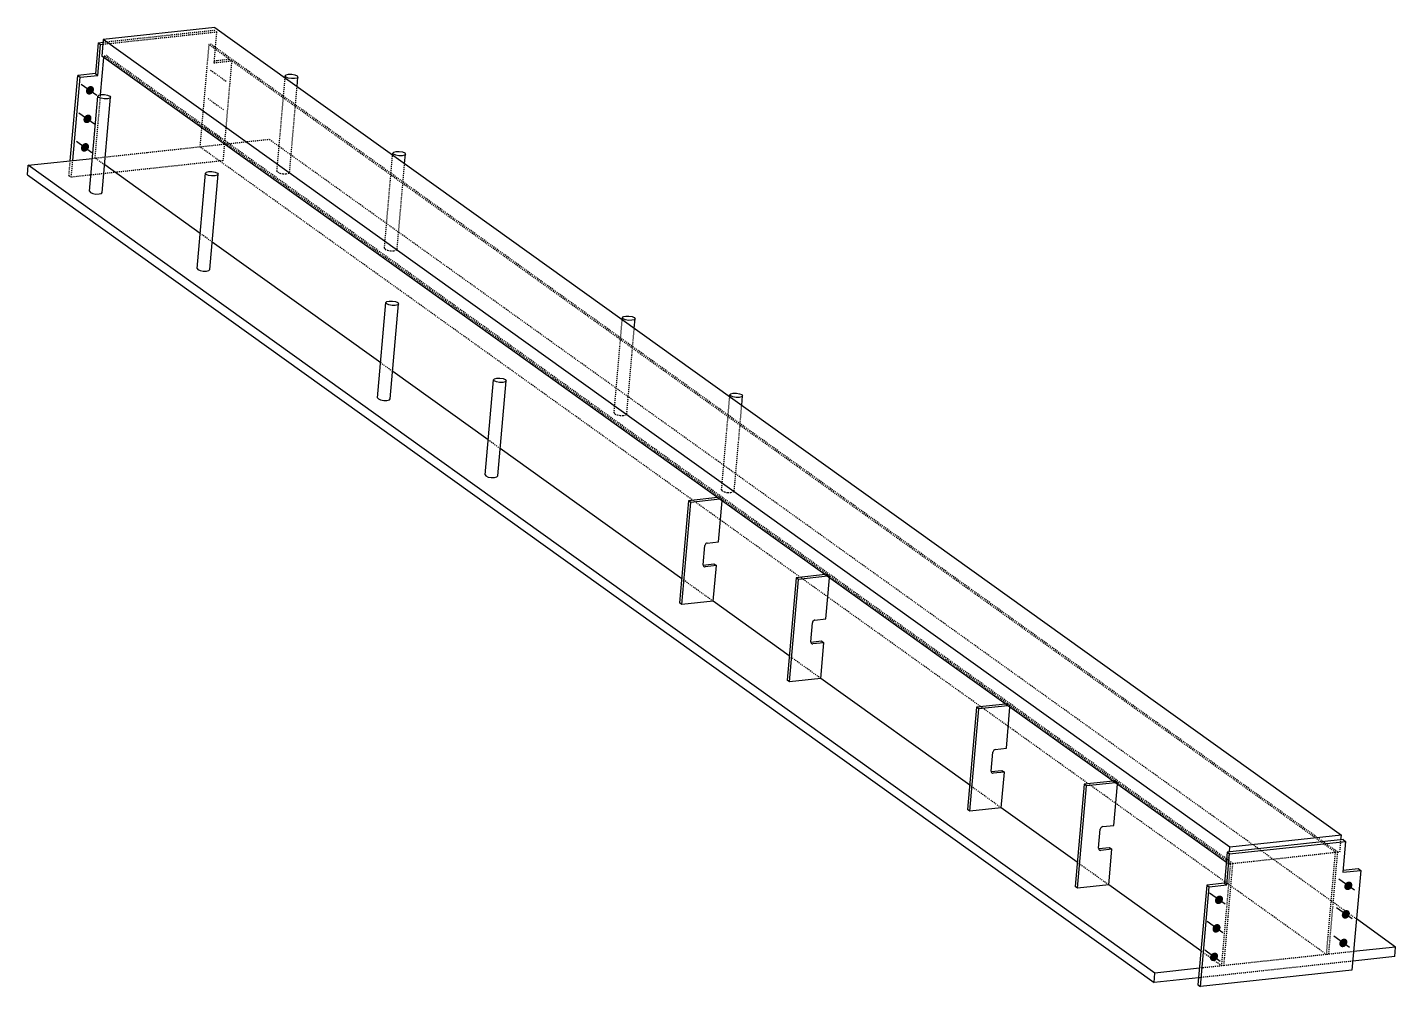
# Model space of a CAD drawing. Header units: millimetres. Extents: x 29 to 47362, y 10 to 1917.
# Drawn here: x 29 to 2722, y 29 to 1917 of the extents above; entities that cross this region are included whole.
import ezdxf

# ---------------------------------------------------------------- set-up
doc = ezdxf.new("R2010")
doc.units = ezdxf.units.MM
doc.linetypes.add('DXK_LINE_DOT2', pattern=[3.9198, 1.9599, -1.9599])
doc.layers.add('STÅL', color=7, linetype='Continuous')

msp = doc.modelspace()

# ---------------------------------------------------------------- hatches: boundary and pattern name
at = {"layer": 'STÅL', "linetype": 'Continuous'}
for points in [[(146.1, 1797.3), (147.3, 1798.7), (148.7, 1799.9), (150.3, 1800.8), (151.9, 1801.3), (153.6, 1801.5), (155.2, 1801.3), (156.6, 1800.7), (157.9, 1799.8), (158.8, 1798.7), (159.5, 1797.2), (159.9, 1795.6), (159.9, 1793.9), (159.6, 1792.1), (158.9, 1790.4), (158, 1788.7), (156.7, 1787.3), (155.3, 1786.1), (153.7, 1785.3), (152.1, 1784.7), (150.4, 1784.5), (148.9, 1784.7), (147.4, 1785.3), (146.2, 1786.2), (145.2, 1787.4), (144.5, 1788.8), (144.1, 1790.4), (144.1, 1792.2), (144.4, 1793.9), (145.1, 1795.7)], [(141.1, 1741.1), (142.4, 1742.5), (143.8, 1743.7), (145.4, 1744.6), (147, 1745.1), (148.7, 1745.3), (150.2, 1745.1), (151.7, 1744.6), (152.9, 1743.7), (153.9, 1742.5), (154.6, 1741), (155, 1739.4), (155, 1737.7), (154.7, 1735.9), (154, 1734.2), (153.1, 1732.6), (151.8, 1731.2), (150.4, 1730), (148.8, 1729.1), (147.2, 1728.6), (145.5, 1728.4), (144, 1728.6), (142.5, 1729.1), (141.3, 1730), (140.3, 1731.2), (139.6, 1732.6), (139.2, 1734.3), (139.2, 1736), (139.5, 1737.8), (140.2, 1739.5)], [(136.2, 1684.9), (137.5, 1686.4), (138.9, 1687.6), (140.5, 1688.4), (142.1, 1689), (143.8, 1689.1), (145.3, 1689), (146.8, 1688.4), (148, 1687.5), (149, 1686.3), (149.7, 1684.9), (150.1, 1683.3), (150.1, 1681.5), (149.8, 1679.8), (149.1, 1678), (148.1, 1676.4), (146.9, 1675), (145.5, 1673.8), (143.9, 1672.9), (142.3, 1672.4), (140.6, 1672.2), (139, 1672.4), (137.6, 1673), (136.3, 1673.9), (135.4, 1675), (134.7, 1676.5), (134.3, 1678.1), (134.3, 1679.8), (134.6, 1681.6), (135.3, 1683.3)], [(2622.7, 231.5), (2623.9, 232.9), (2625.3, 234.1), (2626.9, 234.9), (2628.5, 235.5), (2630.2, 235.7), (2631.8, 235.5), (2633.2, 234.9), (2634.5, 234), (2635.4, 232.8), (2636.1, 231.4), (2636.5, 229.8), (2636.5, 228), (2636.2, 226.3), (2635.5, 224.5), (2634.6, 222.9), (2633.4, 221.5), (2631.9, 220.3), (2630.4, 219.4), (2628.7, 218.9), (2627.1, 218.7), (2625.5, 218.9), (2624, 219.5), (2622.8, 220.4), (2621.8, 221.6), (2621.1, 223), (2620.7, 224.6), (2620.7, 226.3), (2621, 228.1), (2621.7, 229.8)], [(2368.1, 203.9), (2369.4, 205.4), (2370.8, 206.5), (2372.4, 207.4), (2374, 208), (2375.7, 208.1), (2377.2, 207.9), (2378.7, 207.4), (2379.9, 206.5), (2380.9, 205.3), (2381.6, 203.9), (2382, 202.3), (2382, 200.5), (2381.7, 198.7), (2381, 197), (2380.1, 195.4), (2378.8, 194), (2377.4, 192.8), (2375.8, 191.9), (2374.2, 191.4), (2372.5, 191.2), (2371, 191.4), (2369.5, 192), (2368.3, 192.8), (2367.3, 194), (2366.6, 195.5), (2366.2, 197.1), (2366.2, 198.8), (2366.5, 200.6), (2367.2, 202.3)], [(2617.8, 175.3), (2619, 176.7), (2620.4, 177.9), (2622, 178.8), (2623.6, 179.3), (2625.3, 179.5), (2626.9, 179.3), (2628.3, 178.7), (2629.5, 177.8), (2630.5, 176.7), (2631.2, 175.2), (2631.6, 173.6), (2631.6, 171.9), (2631.3, 170.1), (2630.6, 168.4), (2629.7, 166.8), (2628.4, 165.3), (2627, 164.1), (2625.4, 163.3), (2623.8, 162.7), (2622.1, 162.6), (2620.6, 162.7), (2619.1, 163.3), (2617.9, 164.2), (2616.9, 165.4), (2616.2, 166.8), (2615.8, 168.4), (2615.8, 170.2), (2616.1, 171.9), (2616.8, 173.7)], [(2363.2, 147.8), (2364.5, 149.2), (2365.9, 150.4), (2367.5, 151.3), (2369.1, 151.8), (2370.8, 152), (2372.3, 151.8), (2373.8, 151.2), (2375, 150.3), (2376, 149.1), (2376.7, 147.7), (2377.1, 146.1), (2377.1, 144.4), (2376.8, 142.6), (2376.1, 140.9), (2375.1, 139.2), (2373.9, 137.8), (2372.5, 136.6), (2370.9, 135.8), (2369.3, 135.2), (2367.6, 135), (2366, 135.2), (2364.6, 135.8), (2363.3, 136.7), (2362.4, 137.9), (2361.7, 139.3), (2361.3, 140.9), (2361.3, 142.7), (2361.6, 144.4), (2362.3, 146.2)], [(2612.8, 119.1), (2614.1, 120.5), (2615.5, 121.7), (2617.1, 122.6), (2618.7, 123.1), (2620.4, 123.3), (2621.9, 123.1), (2623.4, 122.6), (2624.6, 121.7), (2625.6, 120.5), (2626.3, 119.1), (2626.7, 117.4), (2626.7, 115.7), (2626.4, 113.9), (2625.7, 112.2), (2624.7, 110.6), (2623.5, 109.2), (2622.1, 108), (2620.5, 107.1), (2618.9, 106.6), (2617.2, 106.4), (2615.6, 106.6), (2614.2, 107.1), (2613, 108), (2612, 109.2), (2611.3, 110.7), (2610.9, 112.3), (2610.9, 114), (2611.2, 115.8), (2611.9, 117.5)], [(2358.3, 91.6), (2359.5, 93), (2361, 94.2), (2362.5, 95.1), (2364.2, 95.6), (2365.8, 95.8), (2367.4, 95.6), (2368.9, 95.1), (2370.1, 94.2), (2371.1, 93), (2371.8, 91.5), (2372.2, 89.9), (2372.2, 88.2), (2371.8, 86.4), (2371.2, 84.7), (2370.2, 83.1), (2369, 81.6), (2367.6, 80.5), (2366, 79.6), (2364.4, 79), (2362.7, 78.9), (2361.1, 79.1), (2359.7, 79.6), (2358.4, 80.5), (2357.4, 81.7), (2356.8, 83.1), (2356.4, 84.8), (2356.4, 86.5), (2356.7, 88.3), (2357.4, 90)]]:
    msp.add_hatch(color=96, dxfattribs=at).paths.add_polyline_path(points)

# ---------------------------------------------------------------- linework, layer by layer
at = {"layer": 'STÅL', "color": 2, "linetype": 'Continuous'}
for p, q in [((397.6, 1916.9), (178.2, 1893.2)), ((397.6, 1916.9), (2614.9, 327)), ((168.2, 1886.8), (162.9, 1825.9)), ((168.2, 1886.8), (177.7, 1887.8)), ((168.2, 1886.8), (173, 1883.4)), ((178.2, 1893.2), (175.3, 1860.4)), ((2395.5, 303.2), (178.2, 1893.2)), ((167.6, 1822.5), (173, 1883.4)), ((173, 1883.4), (177.4, 1883.8)), ((2388.6, 273.4), (175.3, 1860.4)), ((173, 1784.3), (179.4, 1857.5)), ((113.1, 1654.4), (127.8, 1822.1)), ((118.2, 1654.9), (132.5, 1818.7)), ((162.9, 1825.9), (127.8, 1822.1)), ((127.8, 1822.1), (132.5, 1818.7)), ((132.5, 1818.7), (167.6, 1822.5)), ((162.9, 1825.9), (167.6, 1822.5)), ((536.1, 1817.6), (536.4, 1821.3)), ((536.4, 1821.3), (538.2, 1823.3)), ((537.9, 1819.1), (536.4, 1821.3)), ((542.4, 1817.1), (537.9, 1819.1)), ((538.2, 1823.3), (542.9, 1824.5)), ((548.5, 1816), (542.4, 1817.1)), ((542.9, 1824.5), (549.1, 1824.5)), ((554.8, 1816), (548.5, 1816)), ((549.1, 1824.5), (555.3, 1823.4)), ((559.5, 1817.2), (554.8, 1816)), ((555.3, 1823.4), (559.8, 1821.5)), ((561.3, 1819.2), (559.5, 1817.2)), ((559.7, 1800.7), (561.3, 1819.2)), ((559.8, 1821.5), (561.3, 1819.2)), ((151.4, 1594.3), (167.8, 1781.5)), ((167.8, 1781.5), (169.6, 1783.5)), ((169.3, 1779.2), (167.8, 1781.5)), ((173.8, 1777.3), (169.3, 1779.2)), ((169.6, 1783.5), (174.3, 1784.7)), ((174.3, 1784.7), (180.5, 1784.7)), ((176.3, 1592.1), (192.7, 1779.4)), ((180.5, 1784.7), (186.7, 1783.6)), ((190.9, 1777.4), (186.2, 1776.2)), ((186.7, 1783.6), (191.2, 1781.6)), ((192.7, 1779.4), (190.9, 1777.4)), ((191.2, 1781.6), (192.7, 1779.4)), ((179.9, 1776.2), (173.8, 1777.3)), ((186.2, 1776.2), (179.9, 1776.2)), ((747.6, 1665.9), (748, 1669.6)), ((748, 1669.6), (749.8, 1671.6)), ((749.5, 1667.3), (748, 1669.6)), ((749.8, 1671.6), (754.4, 1672.8)), ((754.4, 1672.8), (760.7, 1672.8)), ((760.7, 1672.8), (766.9, 1671.7)), ((766.9, 1671.7), (771.4, 1669.8)), ((771.4, 1669.8), (772.9, 1667.5)), ((28.8, 1626.7), (30.4, 1645.4)), ((30.4, 1645.4), (157.1, 1659.1)), ((2247.8, 55.5), (30.4, 1645.4)), ((369, 1511.3), (181, 1646.1)), ((753.9, 1665.4), (749.5, 1667.3)), ((760.1, 1664.3), (753.9, 1665.4)), ((766.4, 1664.3), (760.1, 1664.3)), ((771.1, 1665.5), (766.4, 1664.3)), ((772.9, 1667.5), (771.1, 1665.5)), ((771.3, 1649), (772.9, 1667.5)), ((28.8, 1626.7), (2246.2, 36.7)), ((363, 1442.6), (379.4, 1629.8)), ((379.4, 1629.8), (381.2, 1631.8)), ((380.9, 1627.5), (379.4, 1629.8)), ((385.3, 1625.5), (380.9, 1627.5)), ((381.2, 1631.8), (385.8, 1632.9)), ((391.5, 1624.4), (385.3, 1625.5)), ((385.8, 1632.9), (392.1, 1633)), ((387.9, 1440.4), (404.3, 1627.7)), ((397.8, 1624.5), (391.5, 1624.4)), ((392.1, 1633), (398.3, 1631.9)), ((402.5, 1625.7), (397.8, 1624.5)), ((398.3, 1631.9), (402.7, 1629.9)), ((404.3, 1627.7), (402.5, 1625.7)), ((402.7, 1629.9), (404.3, 1627.7)), ((151.4, 1594.3), (152.9, 1592)), ((152.9, 1592), (157.4, 1590)), ((157.4, 1590), (163.6, 1588.9)), ((163.6, 1588.9), (169.8, 1589)), ((169.8, 1589), (174.5, 1590.2)), ((174.5, 1590.2), (176.3, 1592.1)), ((724.2, 1256.6), (392.6, 1494.4)), ((363, 1442.6), (364.5, 1440.3)), ((364.5, 1440.3), (369, 1438.3)), ((369, 1438.3), (375.1, 1437.2)), ((375.1, 1437.2), (381.4, 1437.3)), ((381.4, 1437.3), (386.1, 1438.4)), ((386.1, 1438.4), (387.9, 1440.4)), ((718.1, 1187.9), (734.5, 1375.1)), ((734.5, 1375.1), (736.3, 1377.1)), ((736, 1372.8), (734.5, 1375.1)), ((736.3, 1377.1), (741, 1378.3)), ((741, 1378.3), (747.3, 1378.3)), ((747.3, 1378.3), (753.5, 1377.2)), ((753.5, 1377.2), (757.9, 1375.3)), ((757.9, 1375.3), (759.4, 1373)), ((740.5, 1370.9), (736, 1372.8)), ((746.7, 1369.8), (740.5, 1370.9)), ((743, 1185.8), (759.4, 1373)), ((752.9, 1369.8), (746.7, 1369.8)), ((757.6, 1371), (752.9, 1369.8)), ((759.4, 1373), (757.6, 1371)), ((1199.9, 1345.5), (1201.8, 1347.5)), ((1201.8, 1347.5), (1206.4, 1348.7)), ((1206.4, 1348.7), (1212.7, 1348.7)), ((1212.7, 1348.7), (1218.9, 1347.6)), ((1218.9, 1347.6), (1223.3, 1345.7)), ((1199.6, 1341.8), (1199.9, 1345.5)), ((1201.5, 1343.3), (1199.9, 1345.5)), ((1205.9, 1341.3), (1201.5, 1343.3)), ((1212.1, 1340.2), (1205.9, 1341.3)), ((1218.4, 1340.3), (1212.1, 1340.2)), ((1223, 1341.4), (1218.4, 1340.3)), ((1224.8, 1343.4), (1223, 1341.4)), ((1223.2, 1324.9), (1224.8, 1343.4)), ((1223.3, 1345.7), (1224.8, 1343.4)), ((935.7, 1104.9), (747.8, 1239.7)), ((929.7, 1036.2), (946.1, 1223.4)), ((946.1, 1223.4), (947.9, 1225.4)), ((947.6, 1221.1), (946.1, 1223.4)), ((952.1, 1219.2), (947.6, 1221.1)), ((947.9, 1225.4), (952.6, 1226.6)), ((958.3, 1218.1), (952.1, 1219.2)), ((952.6, 1226.6), (958.8, 1226.6)), ((954.6, 1034), (971, 1221.3)), ((964.5, 1218.1), (958.3, 1218.1)), ((958.8, 1226.6), (965, 1225.5)), ((969.2, 1219.3), (964.5, 1218.1)), ((965, 1225.5), (969.5, 1223.5)), ((971, 1221.3), (969.2, 1219.3)), ((969.5, 1223.5), (971, 1221.3)), ((718.1, 1187.9), (719.7, 1185.6)), ((719.7, 1185.6), (724.1, 1183.7)), ((741.2, 1183.8), (743, 1185.8)), ((1411.2, 1190.1), (1411.5, 1193.8)), ((1411.5, 1193.8), (1413.3, 1195.8)), ((1413, 1191.5), (1411.5, 1193.8)), ((1417.5, 1189.6), (1413, 1191.5)), ((1413.3, 1195.8), (1418, 1197)), ((1423.7, 1188.5), (1417.5, 1189.6)), ((1418, 1197), (1424.3, 1197)), ((1429.9, 1188.5), (1423.7, 1188.5)), ((1424.3, 1197), (1430.5, 1195.9)), ((1434.6, 1189.7), (1429.9, 1188.5)), ((1430.5, 1195.9), (1434.9, 1194)), ((1436.4, 1191.7), (1434.6, 1189.7)), ((1434.8, 1173.2), (1436.4, 1191.7)), ((1434.9, 1194), (1436.4, 1191.7)), ((724.1, 1183.7), (730.3, 1182.6)), ((730.3, 1182.6), (736.6, 1182.6)), ((736.6, 1182.6), (741.2, 1183.8)), ((1316.7, 831.7), (959.3, 1088)), ((929.7, 1036.2), (931.2, 1033.9)), ((931.2, 1033.9), (935.7, 1031.9)), ((935.7, 1031.9), (941.9, 1030.8)), ((941.9, 1030.8), (948.1, 1030.9)), ((948.1, 1030.9), (952.8, 1032.1)), ((952.8, 1032.1), (954.6, 1034)), ((1330.1, 985.3), (1312.5, 784)), ((1317.2, 780.7), (1334.9, 981.9)), ((1387.2, 991.5), (1330.1, 985.3)), ((1334.9, 981.9), (1330.1, 985.3)), ((1391.9, 988.1), (1334.9, 981.9)), ((1388.9, 904.3), (1396, 985.2)), ((1358.9, 859.3), (1362.2, 896.8)), ((1362.5, 898.2), (1362.2, 896.8)), ((1363.3, 899.6), (1362.5, 898.2)), ((1364.3, 900.8), (1363.3, 899.6)), ((1365.6, 901.6), (1364.3, 900.8)), ((1367, 901.9), (1365.6, 901.6)), ((1367, 901.9), (1388.9, 904.3)), ((1358.9, 858.6), (1380.1, 860.9)), ((1358.9, 859.3), (1359, 857.9)), ((1359, 857.9), (1359.5, 856.7)), ((1359.5, 856.7), (1360.4, 855.7)), ((1360.4, 855.7), (1361.5, 855.2)), ((1361.5, 855.2), (1362.9, 855.1)), ((1384.8, 857.5), (1362.9, 855.1)), ((1378.7, 787.3), (1384.8, 857.5)), ((1380.1, 860.9), (1384.8, 857.5)), ((1598.8, 839.8), (1541.7, 833.6)), ((1603.5, 836.4), (1546.4, 830.2)), ((1541.7, 833.6), (1524.1, 632.3)), ((1528.8, 628.9), (1546.4, 830.2)), ((1546.4, 830.2), (1541.7, 833.6)), ((1600.5, 752.6), (1607.6, 833.4)), ((1317.2, 780.7), (1312.5, 784)), ((1378.7, 787.3), (1317.2, 780.7)), ((1528.3, 680), (1378.7, 787.3)), ((1570.5, 707.6), (1573.8, 745.1)), ((1574.1, 746.5), (1573.8, 745.1)), ((1574.8, 747.9), (1574.1, 746.5)), ((1575.9, 749), (1574.8, 747.9)), ((1577.2, 749.8), (1575.9, 749)), ((1578.6, 750.2), (1577.2, 749.8)), ((1578.6, 750.2), (1600.5, 752.6)), ((1570.5, 706.9), (1591.7, 709.2)), ((1570.5, 707.6), (1570.6, 706.2)), ((1570.6, 706.2), (1571.1, 705)), ((1571.1, 705), (1572, 704)), ((1572, 704), (1573.1, 703.5)), ((1573.1, 703.5), (1574.5, 703.4)), ((1596.4, 705.8), (1574.5, 703.4)), ((1590.3, 635.6), (1596.4, 705.8)), ((1591.7, 709.2), (1596.4, 705.8)), ((1528.8, 628.9), (1524.1, 632.3)), ((1590.3, 635.6), (1528.8, 628.9)), ((1883.4, 425.4), (1590.3, 635.6)), ((1896.9, 578.9), (1879.3, 377.7)), ((1884, 374.3), (1901.6, 575.5)), ((1953.9, 585.1), (1896.9, 578.9)), ((1901.6, 575.5), (1896.9, 578.9)), ((1958.6, 581.7), (1901.6, 575.5)), ((1955.7, 497.9), (1962.7, 578.8)), ((1925.6, 453), (1928.9, 490.4)), ((1929.3, 491.9), (1928.9, 490.4)), ((1930, 493.2), (1929.3, 491.9)), ((1931.1, 494.4), (1930, 493.2)), ((1932.3, 495.2), (1931.1, 494.4)), ((1933.7, 495.6), (1932.3, 495.2)), ((1933.7, 495.6), (1955.7, 497.9)), ((1925.6, 453), (1925.7, 451.5)), ((1925.7, 452.2), (1946.8, 454.5)), ((1925.7, 451.5), (1926.2, 450.3)), ((1926.2, 450.3), (1927.1, 449.4)), ((1927.1, 449.4), (1928.3, 448.8)), ((1928.3, 448.8), (1929.6, 448.7)), ((1951.6, 451.1), (1929.6, 448.7)), ((1945.4, 380.9), (1951.6, 451.1)), ((1946.8, 454.5), (1951.6, 451.1)), ((2165.5, 433.4), (2108.5, 427.2)), ((2108.5, 427.2), (2090.8, 225.9)), ((2095.6, 222.6), (2113.2, 423.8)), ((2113.2, 423.8), (2108.5, 427.2)), ((2170.2, 430), (2113.2, 423.8)), ((2167.2, 346.2), (2174.3, 427.1)), ((1884, 374.3), (1879.3, 377.7)), ((1945.4, 380.9), (1884, 374.3)), ((2095, 273.6), (1945.4, 380.9)), ((2137.2, 301.2), (2140.5, 338.7)), ((2140.8, 340.2), (2140.5, 338.7)), ((2141.6, 341.5), (2140.8, 340.2)), ((2142.6, 342.7), (2141.6, 341.5)), ((2143.9, 343.5), (2142.6, 342.7)), ((2145.3, 343.8), (2143.9, 343.5)), ((2145.3, 343.8), (2167.2, 346.2)), ((2614.9, 327), (2395.5, 303.2)), ((2614.1, 317.6), (2614.9, 327)), ((2137.2, 301.2), (2137.3, 299.8)), ((2137.3, 300.5), (2158.4, 302.8)), ((2137.3, 299.8), (2137.8, 298.6)), ((2137.8, 298.6), (2138.7, 297.6)), ((2138.7, 297.6), (2139.9, 297.1)), ((2139.9, 297.1), (2141.2, 297)), ((2163.1, 299.4), (2141.2, 297)), ((2157, 229.2), (2163.1, 299.4)), ((2158.4, 302.8), (2163.1, 299.4)), ((2618.5, 318.1), (2390.3, 293.4)), ((2394.7, 293.9), (2395.5, 303.2)), ((2395, 290), (2623.2, 314.7)), ((2623.2, 314.7), (2617.9, 253.8)), ((2618.5, 318.1), (2623.2, 314.7)), ((2390.3, 293.4), (2385, 232.6)), ((2389.7, 229.2), (2395, 290)), ((2390.3, 293.4), (2395, 290)), ((2617.9, 253.8), (2653, 257.6)), ((2618.3, 257.8), (2648.3, 261)), ((2653, 257.6), (2635.8, 61.1)), ((2648.3, 261), (2653, 257.6)), ((2095.6, 222.6), (2090.8, 225.9)), ((2157, 229.2), (2095.6, 222.6)), ((2338.5, 99), (2157, 229.2)), ((2349.9, 228.8), (2332.7, 32.2)), ((2337.4, 28.8), (2354.6, 225.4)), ((2385, 232.6), (2349.9, 228.8)), ((2349.9, 228.8), (2354.6, 225.4)), ((2354.6, 225.4), (2389.7, 229.2)), ((2385, 232.6), (2389.7, 229.2)), ((2721.7, 106.7), (2644.6, 162)), ((2720.1, 88), (2637.4, 79)), ((2721.7, 106.7), (2639, 97.8)), ((2720.1, 88), (2721.7, 106.7)), ((2246.2, 36.7), (2247.8, 55.5)), ((2335.6, 65), (2247.8, 55.5)), ((2635.8, 61.1), (2337.4, 28.8)), ((2333.9, 46.2), (2246.2, 36.7)), ((2332.7, 32.2), (2337.4, 28.8))]:
    msp.add_line(p, q, dxfattribs=at)
at = {"layer": 'STÅL', "color": 7, "linetype": 'DXK_LINE_DOT2'}
for p, q in [((177.4, 1883.8), (401.1, 1908)), ((177.7, 1887.8), (396.4, 1911.4)), ((401.1, 1908), (395.8, 1847.2)), ((396.4, 1911.4), (401.1, 1908)), ((179.4, 1857.5), (179.7, 1860.9)), ((179.7, 1860.9), (184.1, 1861.4)), ((2397.1, 271), (179.7, 1860.9)), ((2401.4, 271.4), (184.1, 1861.4)), ((385.9, 1883.2), (368.3, 1681.9)), ((390.3, 1883.7), (385.9, 1883.2)), ((2603.3, 293.3), (385.9, 1883.2)), ((2607.7, 293.7), (390.3, 1883.7)), ((395.8, 1847.2), (430.9, 1851)), ((396.2, 1851.1), (426.2, 1854.4)), ((430.9, 1851), (413.7, 1654.4)), ((426.2, 1854.4), (430.9, 1851)), ((520, 1634.1), (536.1, 1817.6)), ((162.1, 1659.7), (173, 1784.3)), ((544.9, 1632), (559.7, 1800.7)), ((157.1, 1659.1), (504.4, 1696.7)), ((2644.6, 162), (504.4, 1696.7)), ((2585.7, 92), (368.3, 1681.9)), ((110.6, 1625.5), (113.1, 1654.4)), ((115.3, 1622.1), (118.2, 1654.9)), ((413.7, 1654.4), (115.3, 1622.1)), ((181, 1646.1), (162.1, 1659.7)), ((731.6, 1482.4), (747.6, 1665.9)), ((756.5, 1480.3), (771.3, 1649)), ((110.6, 1625.5), (115.3, 1622.1)), ((520, 1634.1), (521.5, 1631.8)), ((521.5, 1631.8), (526, 1629.9)), ((526, 1629.9), (532.2, 1628.8)), ((532.2, 1628.8), (538.4, 1628.8)), ((538.4, 1628.8), (543.1, 1630)), ((543.1, 1630), (544.9, 1632)), ((392.6, 1494.4), (369, 1511.3)), ((731.6, 1482.4), (733.1, 1480.1)), ((733.1, 1480.1), (737.6, 1478.2)), ((737.6, 1478.2), (743.8, 1477.1)), ((743.8, 1477.1), (750, 1477.1)), ((750, 1477.1), (754.7, 1478.3)), ((754.7, 1478.3), (756.5, 1480.3)), ((1183.6, 1158.3), (1199.6, 1341.8)), ((1208.5, 1156.2), (1223.2, 1324.9)), ((747.8, 1239.7), (724.2, 1256.6)), ((1395.1, 1006.6), (1411.2, 1190.1)), ((1183.6, 1158.3), (1185.1, 1156)), ((1420, 1004.5), (1434.8, 1173.2)), ((1185.1, 1156), (1189.5, 1154.1)), ((1189.5, 1154.1), (1195.7, 1153)), ((1195.7, 1153), (1202, 1153)), ((1202, 1153), (1206.7, 1154.2)), ((1206.7, 1154.2), (1208.5, 1156.2)), ((959.3, 1088), (935.7, 1104.9)), ((1395.1, 1006.6), (1396.7, 1004.3)), ((1396.7, 1004.3), (1401.1, 1002.4)), ((1401.1, 1002.4), (1407.3, 1001.3)), ((1407.3, 1001.3), (1413.6, 1001.3)), ((1413.6, 1001.3), (1418.2, 1002.5)), ((1418.2, 1002.5), (1420, 1004.5)), ((1391.6, 991.9), (1387.2, 991.5)), ((1391.6, 991.9), (1396.3, 988.6)), ((1396.3, 988.6), (1391.9, 988.1)), ((1396, 985.2), (1396.3, 988.6)), ((1603.1, 840.2), (1598.8, 839.8)), ((1603.1, 840.2), (1607.9, 836.8)), ((1607.9, 836.8), (1603.5, 836.4)), ((1607.6, 833.4), (1607.9, 836.8)), ((1378.7, 787.3), (1316.7, 831.7)), ((1590.3, 635.6), (1528.3, 680)), ((1958.3, 585.6), (1953.9, 585.1)), ((1958.3, 585.6), (1963, 582.2)), ((1963, 582.2), (1958.6, 581.7)), ((1962.7, 578.8), (1963, 582.2)), ((2169.9, 433.8), (2165.5, 433.4)), ((2169.9, 433.8), (2174.6, 430.5)), ((1945.4, 380.9), (1883.4, 425.4)), ((2174.6, 430.5), (2170.2, 430)), ((2174.3, 427.1), (2174.6, 430.5)), ((2612.1, 294.2), (2614.1, 317.6)), ((2157, 229.2), (2095, 273.6)), ((2379.4, 69.7), (2397.1, 271)), ((2383.8, 70.2), (2401.4, 271.4)), ((2392.7, 270.5), (2388.6, 273.4)), ((2392.7, 270.5), (2394.7, 293.9)), ((2392.7, 270.5), (2397.1, 271)), ((2401.4, 271.4), (2397.1, 271)), ((2401.4, 271.4), (2603.3, 293.3)), ((2585.7, 92), (2603.3, 293.3)), ((2590.1, 92.5), (2607.7, 293.7)), ((2607.7, 293.7), (2603.3, 293.3)), ((2607.7, 293.7), (2612.1, 294.2)), ((2379.4, 69.7), (2338.5, 99)), ((2639, 97.8), (2383.8, 70.2)), ((2637.4, 79), (2333.9, 46.2)), ((2379.4, 69.7), (2335.6, 65)), ((2383.8, 70.2), (2379.4, 69.7))]:
    msp.add_line(p, q, dxfattribs=at)
at = {"layer": 'STÅL', "color": 96, "linetype": 'DXK_LINE_DOT2'}
for p, q in [((389.5, 1832.7), (420.2, 1810.7)), ((384.6, 1776.6), (415.3, 1754.5)), ((379.7, 1720.4), (410.4, 1698.4))]:
    msp.add_line(p, q, dxfattribs=at)
at = {"layer": 'STÅL', "color": 96, "linetype": 'Continuous'}
for p, q in [((135, 1805.2), (165.7, 1783.2)), ((130.1, 1749), (160.8, 1727)), ((125.2, 1692.9), (155.9, 1670.9)), ((2640.9, 218.4), (2610.2, 240.4)), ((2386.4, 190.9), (2355.7, 212.9)), ((2636, 162.2), (2605.3, 184.2)), ((2381.5, 134.7), (2350.8, 156.7)), ((2631.1, 106), (2600.4, 128.1)), ((2376.6, 78.5), (2345.9, 100.5))]:
    msp.add_line(p, q, dxfattribs=at)

doc.saveas('drawing.dxf')
